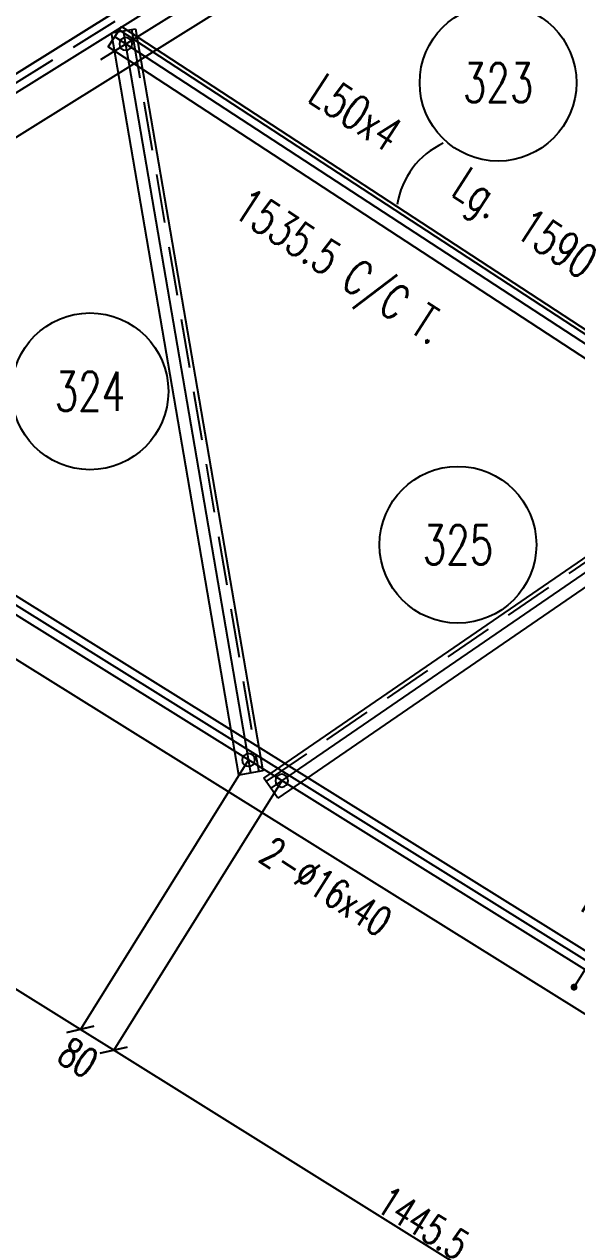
# Model space of a CAD drawing. Extents: x 512650 to 528870, y -6972 to 4508.
# Drawn here: x 518897 to 520025, y -215 to 2258 of the extents above; entities that cross this region are included whole.
import ezdxf
from ezdxf.enums import TextEntityAlignment as Align

# ---------------------------------------------------------------- set-up
doc = ezdxf.new("R2010")
doc.units = 0
doc.header["$LTSCALE"] = 200
doc.header["$MEASUREMENT"] = 0
doc.linetypes.add('DASHED', pattern=[0.75, 0.5, -0.25])
doc.layers.get('0').update_dxf_attribs({"linetype": 'CONTINUOUS'})
for name, color, linetype in [('ASSI', 3, 'CONTINUOUS'), ('BOLLINI_1', 7, 'CONTINUOUS'), ('FORI', 2, 'CONTINUOUS'), ('LINEA_ANG', 2, 'CONTINUOUS'), ('LS', 7, 'CONTINUOUS'), ('QT_MAL', 7, 'CONTINUOUS'), ('QT_MPR', 7, 'CONTINUOUS'), ('TRAT-Y', 7, 'DASHED')]:
    doc.layers.add(name, color=color, linetype=linetype)
doc.styles.add('QUOTE', font='ROMANS8.SHX', dxfattribs={"width": 0.7})
doc.styles.add('RQL', font='ROMANS8.SHX', dxfattribs={"width": 0.7})
doc.styles.add('RS', font='ROMANS8.shx', dxfattribs={"width": 0.7})
doc.styles.get("Standard").update_dxf_attribs({"font": 'ROMANS8.SHX', "width": 0.7})
doc.dimstyles.new('FRECCE1', dxfattribs={"dimtxt": 60, "dimasz": 6.66, "dimexe": 0, "dimexo": 0, "dimgap": 1, "dimtad": 1, "dimzin": 0, "dimdsep": 46, "dimtxsty": 'RS', "dimblk1": 'QUOTP', "dimblk2": 'QUOTF', "dimsah": 1, "dimcen": 0, "dimclrd": 2, "dimclre": 2, "dimclrt": 7, "dimadec": 0, "dimazin": 0, "dimtfac": 1, "dimtix": 1, "dimtmove": 2, "dimatfit": 3, "dimldrblk": 'QUOTP', "dimfxl": 1, "dimtolj": 1, "dimtzin": 0, "dimarcsym": 0})
doc.dimstyles.new('TRATTO', dxfattribs={"dimscale": 0, "dimtxt": 60, "dimasz": 40, "dimexe": 0, "dimexo": 0, "dimgap": 5, "dimtad": 1, "dimrnd": 0.5, "dimdsep": 46, "dimtxsty": 'RS', "dimblk1": 'OBLIQUE', "dimblk2": 'OBLIQUE', "dimsah": 1, "dimcen": 0.09, "dimclrd": 2, "dimclre": 2, "dimclrt": 7, "dimadec": 0, "dimazin": 0, "dimtfac": 1, "dimtix": 1, "dimtmove": 2, "dimatfit": 3, "dimfxl": 1, "dimtolj": 1, "dimtzin": 0, "dimarcsym": 0})

# ---------------------------------------------------------------- blocks, each defined once
blk = doc.blocks.new('16')
blk.add_circle((0, 0), 1)
blk = doc.blocks.new('ASSE98')
blk.add_line((0, 0), (1, 0))
at = {"color": 7, "style": 'QUOTE', "width": 0.5, "flags": 1}
for tag, p in [('TI', (1.38308, 6.82731)), ('DI_S', (1.38308, 6.42178)), ('D_S', (1.38308, 6.02092)), ('E_S', (1.38308, 5.68065)), ('NFORI', (1.36454, 5.29792)), ('ALAR', (1.36349, 4.93246)), ('FAM', (1.3775, 4.54645)), ('ALA', (1.38308, 4.19257)), ('DISP2', (1.38308, 3.84971)), ('DISP1', (1.38308, 3.50686)), ('PINZAF', (1.38308, 3.164)), ('PINZAI', (1.38308, 2.82114)), ('TRP', (1.38308, 2.47829)), ('NP', (1.38308, 2.13543)), ('SV', (1.38308, 1.79257)), ('PESO', (1.38308, 1.44971)), ('QUA', (1.38308, 1.10686)), ('LUN', (1.38308, 0.764)), ('PROF', (1.38308, 0.42114)), ('POS', (1.38308, 0.07829))]:
    blk.add_attdef(tag, p, '', height=0.2, dxfattribs=at)
at = {"color": 7, "flags": 1}
for tag, p in [('LAV1', (3.07431, 6.82847)), ('LAV2', (3.07431, 6.49513)), ('LAV3', (3.07431, 6.1618)), ('LAV4', (3.07431, 5.82847)), ('LAV5', (3.07431, 5.49513)), ('LAV6', (3.07431, 5.1618)), ('LAV7', (3.07431, 4.82847)), ('LAV8', (3.07431, 4.49513)), ('LAV9', (3.07431, 4.1618)), ('LAV10', (3.07431, 3.82847))]:
    blk.add_attdef(tag, p, '', height=0.2, dxfattribs=at)
blk = doc.blocks.new('QUOTP')
at = {"layer": 'ASSI', "color": 2, "const_width": 1.07}
blk.add_lwpolyline([(-0.53, 0, 1), (0.53, 0, 1)], format="xyb", close=True, dxfattribs=at)
blk = doc.blocks.new('QUOTF')
at = {"layer": 'LS', "color": 2}
blk.add_line((7.5, 0), (25.5, 0), dxfattribs=at)
blk.add_solid([(7.5, 2.25), (0, 0), (7.5, -2.25)], dxfattribs=at)
blk = doc.blocks.new('*D22')
at = {"layer": 'QT_MAL', "color": 2, "lineweight": -2, "transparency": 16777216}
for p, q in [((520022.7, 298.4), (520055.3, 350.7)), ((520058.9, 356.4), (520058.9, 356.4)), ((520019.2, 292.7), (520019.2, 292.7))]:
    blk.add_line(p, q, dxfattribs=at)
at = {"layer": 'QT_MAL', "color": 2, "lineweight": -2, "transparency": 16777216, "xscale": 6.66, "yscale": 6.66, "zscale": 6.66}
for name, p, rotation in [('QUOTF', (520058.9, 356.4), 58.05361280239332), ('QUOTP', (520019.2, 292.7), 238.0536128023933)]:
    blk.add_blockref(name, p, dxfattribs=dict(at, rotation=rotation))
at = {"layer": 'QT_MAL', "color": 7, "transparency": 16777216, "insert": (520077.3, 456.8), "char_height": 60, "attachment_point": 5, "rotation": 58.0536, "style": 'RS'}
blk.add_mtext('\\A1;75', dxfattribs=at)
blk = doc.blocks.new('_OBLIQUE')
at = {"color": 0, "linetype": 'ByBlock'}
blk.add_line((-0.5, -0.5), (0.5, 0.5), dxfattribs=at)
blk = doc.blocks.new('*D133')
at = {"layer": 'QT_MPR', "color": 2, "lineweight": -2, "transparency": 16777216}
for p, q in [((519422.6, 714.2), (519079.5, 164.1)), ((520306.4, -601), (519079.5, 164.1)), ((520649.4, -50.8), (520306.4, -601))]:
    blk.add_line(p, q, dxfattribs=at)
at = {"layer": 'QT_MPR', "color": 2, "lineweight": -2, "transparency": 16777216, "xscale": 40, "yscale": 40, "zscale": 40}
for p, rotation in [((519079.5, 164.1), 148.0536128023934), ((520306.4, -601), 328.0536128023934)]:
    blk.add_blockref('_OBLIQUE', p, dxfattribs=dict(at, rotation=rotation))
at = {"layer": 'QT_MPR', "color": 7, "transparency": 16777216, "insert": (519711.4, -188.8), "char_height": 60, "attachment_point": 5, "rotation": 328.0536, "style": 'RS'}
blk.add_mtext('\\A1;1445.5', dxfattribs=at)
blk = doc.blocks.new('*D134')
at = {"layer": 'QT_MPR', "color": 2, "lineweight": -2, "transparency": 16777216}
for p, q in [((519354.7, 756.6), (519011.6, 206.4)), ((519422.6, 714.2), (519079.5, 164.1)), ((519079.5, 164.1), (519011.6, 206.4))]:
    blk.add_line(p, q, dxfattribs=at)
at = {"layer": 'QT_MPR', "color": 2, "lineweight": -2, "transparency": 16777216, "xscale": 40, "yscale": 40, "zscale": 40}
for p, rotation in [((519011.6, 206.4), 148.0536128023934), ((519079.5, 164.1), 328.0536128023934)]:
    blk.add_blockref('_OBLIQUE', p, dxfattribs=dict(at, rotation=rotation))
at = {"layer": 'QT_MPR', "color": 7, "transparency": 16777216, "insert": (519006.8, 148.9), "char_height": 60, "attachment_point": 5, "rotation": 328.0536, "style": 'RS'}
blk.add_mtext('\\A1;80', dxfattribs=at)
blk = doc.blocks.new('*D135')
at = {"layer": 'QT_MPR', "color": 2, "lineweight": -2, "transparency": 16777216}
for p, q in [((518025.3, 1585.6), (517682.2, 1035.4)), ((519011.6, 206.4), (517682.2, 1035.4)), ((519354.7, 756.6), (519011.6, 206.4))]:
    blk.add_line(p, q, dxfattribs=at)
at = {"layer": 'QT_MPR', "color": 2, "lineweight": -2, "transparency": 16777216, "xscale": 40, "yscale": 40, "zscale": 40}
for p, rotation in [((517682.2, 1035.4), 148.0536128023934), ((519011.6, 206.4), 328.0536128023934)]:
    blk.add_blockref('_OBLIQUE', p, dxfattribs=dict(at, rotation=rotation))
at = {"layer": 'QT_MPR', "color": 7, "transparency": 16777216, "insert": (518365.4, 650.6), "char_height": 60, "attachment_point": 5, "rotation": 328.0536, "style": 'RS'}
blk.add_mtext('\\A1;1567', dxfattribs=at)
blk = doc.blocks.new('bull')
at = {"style": 'RS', "width": 0.7, "flags": 1}
for tag, p in [('NN', (-12.25, 0)), ('DIAMETRO', (0, -4.86)), ('SERRAGGIO', (0, -9.71)), ('LUNGHEZZA', (0, -14.57)), ('NB', (0, -19.43)), ('TIPO', (0, -24.12)), ('EL', (-0.14, -29))]:
    blk.add_attdef(tag, p, '', height=3, dxfattribs=at)
at = {"style": 'RS', "width": 0.7}
blk.add_attdef('BULLONE', (0, 0), '', height=3, dxfattribs=at)
blk = doc.blocks.new('xxx')
blk.add_circle((0, 0), 8)
at = {"color": 3, "style": 'RQL', "width": 0.7}
blk.add_attdef('POS', text='', height=4, dxfattribs=at).set_placement((0, 0), align=Align.MIDDLE)
at = {"color": 3, "style": 'RQL', "width": 0.7, "flags": 1}
blk.add_attdef('POS1', (-0.39, -5.42), '', height=2, dxfattribs=at)
at = {"style": 'RQL', "width": 0.7, "flags": 1}
blk.add_attdef('TIPO', (-0.39, -8.66), '', height=2, dxfattribs=at)

msp = doc.modelspace()

# ---------------------------------------------------------------- linework, layer by layer
at = {"layer": 'LINEA_ANG'}
for p, q in [((515298.099, -76.142), (520159.405, 2955.218)), ((520799.121, -105.244), (515891.145, 2955.218)), ((520195.546, 2848.121), (515309.632, -198.584)), ((515832.942, 2861.878), (520740.918, -198.584)), ((519067.957, 2212.126), (519095.304, 2253.984)), ((519095.304, 2253.984), (520426.394, 1384.328)), ((519075.033, 2240.677), (519124.315, 2249.121)), ((519334.593, 725.752), (519075.033, 2240.677)), ((519124.315, 2249.121), (519383.875, 734.196)), ((520399.046, 1342.47), (519067.957, 2212.126)), ((519386.151, 719.576), (520398.533, 1414.606)), ((520426.832, 1373.385), (519414.45, 678.355)), ((519383.875, 734.196), (519334.593, 725.752)), ((519414.45, 678.355), (519386.151, 719.576))]:
    msp.add_line(p, q, dxfattribs=at)
at = {"layer": 'LINEA_ANG', "color": 2}
for p, q in [((520790.655, -118.821), (515882.679, 2941.641)), ((519090.655, 2246.868), (520421.744, 1377.212))]:
    msp.add_line(p, q, dxfattribs=at)
at = {"layer": 'LS', "color": 6}
for p, q in [((515331.662, -94.103), (520100.364, 2879.511)), ((520718.888, -94.103), (515950.186, 2879.511)), ((519053.021, 2186.352), (520076.589, 2824.617))]:
    msp.add_line(p, q, dxfattribs=at)
msp.add_arc((519821.544, 1865.399), 165.217, 114.821946, 171.234629, dxfattribs=at)
at = {"layer": 'TRAT-Y'}
for p, q in [((515306.565, -89.719), (520167.871, 2941.641)), ((519115.937, 2247.686), (519375.497, 732.761)), ((519390.962, 712.568), (520403.344, 1407.599))]:
    msp.add_line(p, q, dxfattribs=at)

# ---------------------------------------------------------------- block references
at = {"layer": 'ASSI'}
for p, xscale, zscale, rotation in [((520159.405, 2955.218), 5784, 5784, 211.9463871976067), ((520799.121, -105.244), 5784, 5784, 148.0536128023933), ((519359.234, 729.974), 1537, 1537, 99.72239065590153)]:
    msp.add_blockref('ASSE98', p, dxfattribs=dict(at, xscale=xscale, zscale=zscale, rotation=rotation))
ref = msp.add_blockref('ASSE98', (520412.72, 1363.399), dxfattribs=dict(at, xscale=1590, zscale=1590, rotation=146.8417549908501))
ref.add_attrib('PROF', 'L50x4', (519471.833, 2103.543), dxfattribs={"layer": '0', "color": 2, "height": 70, "rotation": -33.158245, "style": 'QUOTE', "width": 0.7})
ref.add_attrib('LUN', '1590', (519894.489, 1827.404), dxfattribs={"layer": '0', "color": 2, "height": 70, "rotation": -33.158245, "style": 'QUOTE', "width": 0.7})
ref.add_attrib('PESO', '1535.5 C/C T.', (519318.686, 1869.137), dxfattribs={"layer": '0', "color": 2, "height": 70, "rotation": -33.158245, "style": 'QUOTE', "width": 0.7})
ref.add_attrib('SV', 'Lg.', (519765.454, 1911.708), dxfattribs={"layer": '0', "color": 2, "height": 70, "rotation": -33.158245, "style": 'QUOTE', "width": 0.7})
at = {"layer": 'ASSI', "xscale": 1228, "rotation": 214.4707731985248}
msp.add_blockref('ASSE98', (520412.682, 1393.996), dxfattribs=at)
at = {"layer": 'BOLLINI_1', "xscale": 19.9980000000023, "yscale": 19.9980000000023, "zscale": 19.9980000000023}
for p, values in [((519864.142, 2139.055), {'POS': '323'}), ((519031.095, 1509.039), {'POS': '324'}), ((519782.244, 1195.822), {'POS': '325'})]:
    msp.add_blockref('xxx', p, dxfattribs=at).add_auto_attribs(values)
at = {"layer": 'FORI', "xscale": -13, "yscale": 13, "zscale": 13}
for p in [(519104.234, 2218.287), (519354.676, 756.577)]:
    msp.add_blockref('16', p, dxfattribs=at)
at = {"layer": 'FORI', "xscale": -13, "yscale": 13, "zscale": 13, "rotation": 1.7655029370985}
msp.add_blockref('16', (519422.56, 714.247), dxfattribs=at)
at = {"layer": 'LS', "color": 7, "xscale": 20, "yscale": 20, "zscale": 20, "rotation": 327.305345905724}
msp.add_blockref('bull', (519373.238, 551.753), dxfattribs=at).add_auto_attribs({'BULLONE': '2-%%c16x40                '})

# ---------------------------------------------------------------- dimensions: what is measured, and where the dimension line sits
at = {"layer": 'QT_MAL'}
dim = msp.add_linear_dim(base=(520058.86, 356.36), p1=(520019.176, 292.719), p2=(520058.86, 356.36), angle=58.053613, text='75', dimstyle='FRECCE1', dxfattribs=at)
dim.commit()
dim.dimension.update_dxf_attribs({"geometry": '*D22', "text_midpoint": (520077.347, 456.826), "dimtype": 160})
at = {"layer": 'QT_MPR'}
for base, p1, p2, text, picture, middle in [((517682.191, 1035.356), (519354.676, 756.577), (518025.275, 1585.55), '1567', '*D135', (518365.411, 650.568)), ((519011.592, 206.382), (519422.56, 714.247), (519354.676, 756.577), '80', '*D134', (519006.84, 148.921)), ((519079.476, 164.052), (520649.441, -50.798), (519422.56, 714.247), '1445.5', '*D133', (519711.436, -188.771))]:
    dim = msp.add_linear_dim(base=base, p1=p1, p2=p2, angle=328.053613, text=text, dimstyle='TRATTO', override={"dimscale": 1}, dxfattribs=at)
    dim.commit()
    dim.dimension.update_dxf_attribs({"geometry": picture, "text_midpoint": middle, "dimtype": 160})

doc.saveas('drawing.dxf')
